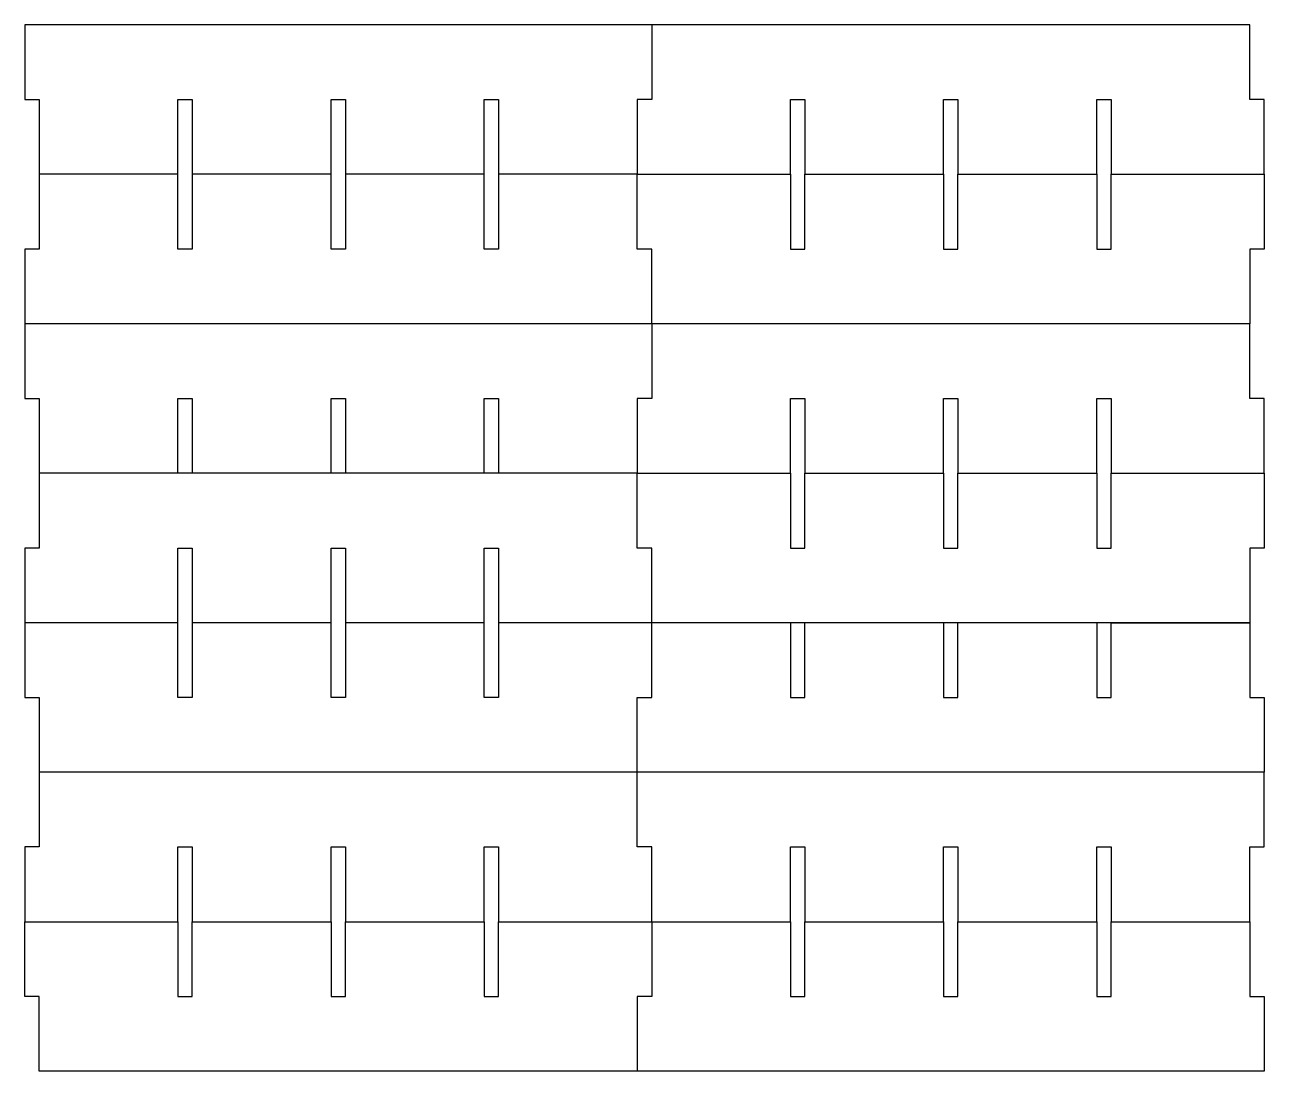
# Model space of a CAD drawing. Extents: x 0 to 259, y 0 to 219.
import ezdxf

# ---------------------------------------------------------------- set-up
doc = ezdxf.new("R2010")
doc.units = 0

# ---------------------------------------------------------------- blocks, each defined once
blk = doc.blocks.new('SKETCH001')
at = {"color": 7}
for points in [[(131, 31.25), (131, 46.875), (128, 46.875), (128, 62.5), (3, 62.5), (3, 46.875), (0, 46.875), (0, 31.25)], [(32, 31.25), (32, 46.875), (35, 46.875), (35, 31.25)], [(64, 31.25), (64, 46.875), (67, 46.875), (67, 31.25)], [(96, 31.25), (96, 46.875), (99, 46.875), (99, 31.25)]]:
    blk.add_lwpolyline(points, dxfattribs=at)
blk = doc.blocks.new('SKETCH003')
at = {"color": 7}
for points in [[(131, 93.75), (131, 109.375), (128, 109.375), (128, 125), (3, 125), (3, 109.375), (0, 109.375), (0, 93.75)], [(32, 93.75), (32, 109.375), (35, 109.375), (35, 93.75)], [(64, 93.75), (64, 109.375), (67, 109.375), (67, 93.75)], [(96, 93.75), (96, 109.375), (99, 109.375), (99, 93.75)]]:
    blk.add_lwpolyline(points, dxfattribs=at)
blk = doc.blocks.new('SKETCH005')
at = {"color": 7}
for points in [[(224, 31.25), (224, 46.875), (227, 46.875), (227, 31.25), (256, 31.25), (256, 46.875), (259, 46.875), (259, 62.5), (128, 62.5)], [(160, 31.25), (160, 46.875), (163, 46.875), (163, 31.25)], [(192, 31.25), (192, 46.875), (195, 46.875), (195, 31.25)]]:
    blk.add_lwpolyline(points, dxfattribs=at)
blk = doc.blocks.new('SKETCH006')
at = {"color": 7}
for points in [[(160, 93.75), (160, 78.125), (163, 78.125), (163, 93.75)], [(192, 93.75), (192, 78.125), (195, 78.125), (195, 93.75)], [(224, 93.75), (224, 78.125), (227, 78.125), (227, 93.75), (256, 93.75), (256, 78.125), (259, 78.125), (259, 62.5)]]:
    blk.add_lwpolyline(points, dxfattribs=at)
blk = doc.blocks.new('SKETCH007')
at = {"color": 7}
for points in [[(224, 125), (224, 109.375), (227, 109.375), (227, 125), (259, 125), (259, 109.375), (256, 109.375), (256, 93.75), (131, 93.75)], [(160, 125), (160, 109.375), (163, 109.375), (163, 125)], [(192, 125), (192, 109.375), (195, 109.375), (195, 125)]]:
    blk.add_lwpolyline(points, dxfattribs=at)
blk = doc.blocks.new('SKETCH009')
at = {"color": 7}
for points in [[(131, 156.25), (0, 156.25), (0, 140.625), (3, 140.625), (3, 125)], [(32, 125), (32, 140.625), (35, 140.625), (35, 125)], [(64, 125), (64, 140.625), (67, 140.625), (67, 125)], [(96, 125), (96, 140.625), (99, 140.625), (99, 125)]]:
    blk.add_lwpolyline(points, dxfattribs=at)
blk = doc.blocks.new('SKETCH012')
at = {"color": 7}
for points in [[(259, 187.5), (259, 203.125), (256, 203.125), (256, 218.75), (131, 218.75), (131, 203.125), (128, 203.125), (128, 187.5)], [(160, 187.5), (160, 203.125), (163, 203.125), (163, 187.5)], [(192, 187.5), (192, 203.125), (195, 203.125), (195, 187.5)], [(224, 187.5), (224, 203.125), (227, 203.125), (227, 187.5)]]:
    blk.add_lwpolyline(points, dxfattribs=at)
blk = doc.blocks.new('SKETCH013')
at = {"color": 7}
for points in [[(131, 218.75), (0, 218.75), (0, 203.125), (3, 203.125), (3, 187.5)], [(32, 187.5), (32, 203.125), (35, 203.125), (35, 187.5)], [(64, 187.5), (64, 203.125), (67, 203.125), (67, 187.5)], [(96, 187.5), (96, 203.125), (99, 203.125), (99, 187.5)]]:
    blk.add_lwpolyline(points, dxfattribs=at)

msp = doc.modelspace()

# ---------------------------------------------------------------- linework, layer by layer
at = {"color": 7}
for points in [[(131, 156.25), (131, 171.875), (128, 171.875), (128, 187.5), (99, 187.5), (99, 171.875), (96, 171.875), (96, 187.5), (67, 187.5), (67, 171.875), (64, 171.875), (64, 187.5), (35, 187.5), (35, 171.875), (32, 171.875), (32, 187.5), (3, 187.5), (3, 171.875), (0, 171.875), (0, 156.25)], [(128, 187.5), (160, 187.5), (160, 171.875), (163, 171.875), (163, 187.5), (192, 187.5), (192, 171.875), (195, 171.875), (195, 187.5), (224, 187.5), (224, 171.875), (227, 171.875), (227, 187.5), (259, 187.5), (259, 171.875), (256, 171.875), (256, 156.25)], [(128, 62.5), (128, 78.125), (131, 78.125), (131, 93.75), (99, 93.75), (99, 78.125), (96, 78.125), (96, 93.75), (67, 93.75), (67, 78.125), (64, 78.125), (64, 93.75), (35, 93.75), (35, 78.125), (32, 78.125), (32, 93.75), (0, 93.75), (0, 78.125), (3, 78.125), (3, 62.5)], [(131, 31.25), (160, 31.25), (160, 15.625), (163, 15.625), (163, 31.25), (192, 31.25), (192, 15.625), (195, 15.625), (195, 31.25), (224, 31.25), (224, 15.625), (227, 15.625), (227, 31.25), (256, 31.25), (256, 15.625), (259, 15.625), (259, 0), (128, 0)]]:
    msp.add_lwpolyline(points, dxfattribs=at)
for points in [[(128, 125), (160, 125), (160, 140.625), (163, 140.625), (163, 125), (192, 125), (192, 140.625), (195, 140.625), (195, 125), (224, 125), (224, 140.625), (227, 140.625), (227, 125), (259, 125), (259, 140.625), (256, 140.625), (256, 156.25), (131, 156.25), (131, 140.625), (128, 140.625)], [(0, 31.25), (32, 31.25), (32, 15.625), (35, 15.625), (35, 31.25), (64, 31.25), (64, 15.625), (67, 15.625), (67, 31.25), (96, 31.25), (96, 15.625), (99, 15.625), (99, 31.25), (131, 31.25), (131, 15.625), (128, 15.625), (128, 0), (3, 0), (3, 15.625), (0, 15.625)]]:
    msp.add_lwpolyline(points, close=True, dxfattribs=at)

# ---------------------------------------------------------------- block references
for name in ['SKETCH013', 'SKETCH012', 'SKETCH009', 'SKETCH003', 'SKETCH007', 'SKETCH006', 'SKETCH001', 'SKETCH005']:
    msp.add_blockref(name, (0, 0))

doc.saveas('drawing.dxf')
